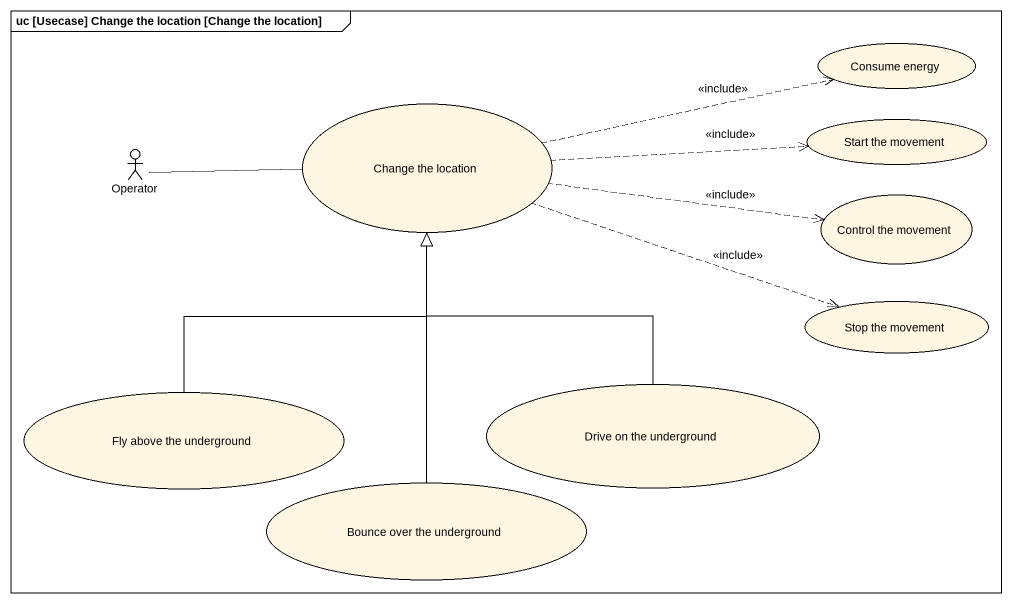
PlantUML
@startuml
mainframe uc [Usecase] Change the location [Change the location]
usecase "Consume energy" as Consume_energy
usecase "Change the location" as Change_the_location
actor Operator
usecase "Start the movement" as Start_the_movement
usecase "Control the movement" as Control_the_movement
usecase "Stop the movement" as Stop_the_movement
usecase "Fly above the underground" as Fly_above_the_underground
usecase "Drive on the underground" as Drive_on_the_underground
usecase "Bounce over the underground" as Bounce_over_the_underground
Change_the_location .right.> Consume_energy : <<include>>
Change_the_location .right.> Start_the_movement : <<include>>
Change_the_location .right.> Control_the_movement : <<include>>
Change_the_location .right.> Stop_the_movement : <<include>>
Operator -right- Change_the_location
Fly_above_the_underground -up-|> Change_the_location
Drive_on_the_underground -up-|> Change_the_location
Bounce_over_the_underground -up-|> Change_the_location
@enduml
